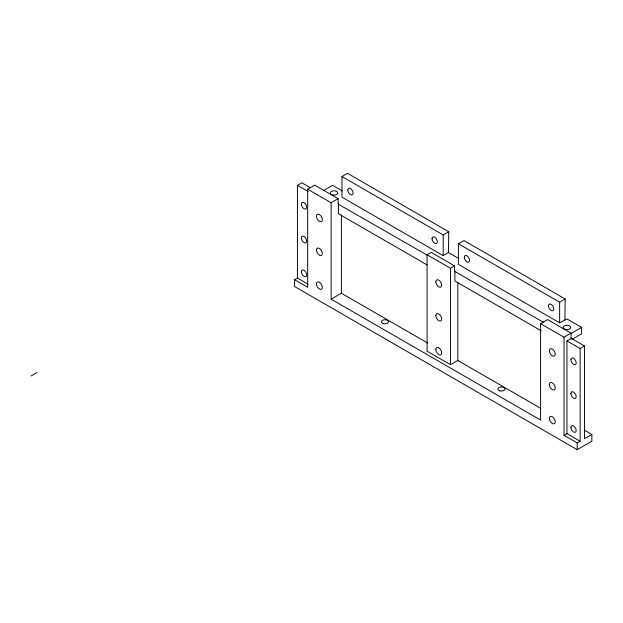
<?xml version="1.0" encoding="UTF-8"?>
<svg xmlns="http://www.w3.org/2000/svg" width="623" height="623" viewBox="0 0 623 623"><rect width="100%" height="100%" fill="white"/><g stroke="black" fill="none" stroke-linecap="round" stroke-linejoin="round"><path stroke-width="0.93" d="M448.451 252.556L448.747 231.756L347.533 173.319L341.965 176.535L341.965 197.164L443.179 255.601L448.451 252.556L458.878 258.576M564.897 319.786L565.193 298.985L463.979 240.548L458.411 243.764L458.411 264.393L559.625 322.831L566.953 318.945L581.594 327.394L581.594 333.827L571.828 339.465M308.151 284.197L297.436 278.014L297.436 185.327L301.836 182.788L310.199 187.624M584.413 430.166L591.85 434.457L591.85 441.224L577.202 449.681L294.508 286.471L294.508 279.704L307.692 287.312L307.692 189.221L314.724 185.156L338.157 198.69L338.157 204.103L427.269 255.212M323.532 190.56L332.589 185.327L342.354 190.965M31.15 375.942L37.006 372.554M307.692 189.221L331.125 202.748L338.157 198.69M294.508 279.704L297.436 278.014M331.125 202.748L331.125 299.157L341.381 293.238L427.69 343.063M341.965 176.535L443.179 234.964L448.747 231.756M540.78 408.361L457.827 360.468L450.507 364.689L427.067 351.162L427.067 254.752L431.171 252.385L454.603 265.92L454.603 271.332L543.715 322.441M427.067 254.752L450.507 268.287L454.603 265.92M458.411 243.764L559.625 302.194L565.193 298.985M331.125 299.157L540.585 420.081L540.585 323.68L547.617 319.615L571.05 333.149L571.05 338.562L566.953 340.929L566.953 433.616L580.13 441.224L580.13 348.537L566.953 340.929M540.585 323.68L564.017 337.207L571.05 333.149M571.018 333.507L581.594 327.394M580.13 348.537L584.53 345.999L584.53 438.685L591.85 434.457M564.017 337.207L564.017 435.306L566.953 433.616M564.017 435.306L577.202 442.914L580.13 441.224M571.135 338.273L584.53 345.999M297.436 185.327L308.151 191.51M427.269 265.024L338.453 213.744L338.453 203.931M541.208 330.797L454.899 280.973L454.899 271.161M577.202 442.914L577.202 449.681M559.625 302.194L559.625 322.831M457.827 282.18L457.827 360.468M450.507 268.287L450.507 364.689M443.179 234.964L443.179 255.601M341.381 214.951L341.381 293.238M347.829 190.062A3.73 2.149 60 0 0 351.777 194.983A3.73 2.149 60 0 0 351.777 189.711A3.73 2.149 60 0 0 347.829 190.062M432.05 238.687A3.73 2.149 60 0 0 435.999 243.609A3.73 2.149 60 0 0 435.999 238.336A3.73 2.149 60 0 0 432.05 238.687M464.275 257.291A3.73 2.149 60 0 0 468.223 262.213A3.73 2.149 60 0 0 468.223 256.941A3.73 2.149 60 0 0 464.275 257.291M548.497 305.916A3.73 2.149 60 0 0 552.445 310.838A3.73 2.149 60 0 0 552.445 305.566A3.73 2.149 60 0 0 548.497 305.916M565.084 329.263A3.73 2.149 0 0 0 570.676 327.394A3.73 2.149 0 0 0 565.084 325.533A3.73 2.149 0 0 0 565.084 329.263M331.42 194.462A3.73 2.149 0 0 0 337.658 193.496A3.73 2.149 0 0 0 333.095 190.856A3.73 2.149 0 0 0 331.42 194.462M570.902 359.79A3.73 2.149 60 0 0 574.858 364.704A3.73 2.149 60 0 0 574.858 359.432A3.73 2.149 60 0 0 570.902 359.79M570.902 393.611A3.73 2.149 60 0 0 574.858 398.533A3.73 2.149 60 0 0 574.858 393.261A3.73 2.149 60 0 0 570.902 393.611M570.902 427.44A3.73 2.149 60 0 0 574.858 432.362A3.73 2.149 60 0 0 574.858 427.09A3.73 2.149 60 0 0 570.902 427.44M549.369 418.391A4.143 2.391 60 0 0 553.769 423.858A4.143 2.391 60 0 0 553.769 418.002A4.143 2.391 60 0 0 549.369 418.391M549.369 384.562A4.143 2.391 60 0 0 553.769 390.029A4.143 2.391 60 0 0 553.769 384.173A4.143 2.391 60 0 0 549.369 384.562M549.369 350.741A4.143 2.391 60 0 0 553.769 356.208A4.143 2.391 60 0 0 553.769 350.344A4.143 2.391 60 0 0 549.369 350.741M435.859 349.472A4.143 2.391 60 0 0 440.251 354.939A4.143 2.391 60 0 0 440.251 349.075A4.143 2.391 60 0 0 435.859 349.472M435.859 315.643A4.143 2.391 60 0 0 440.251 321.11A4.143 2.391 60 0 0 440.251 315.254A4.143 2.391 60 0 0 435.859 315.643M435.859 281.814A4.143 2.391 60 0 0 440.251 287.281A4.143 2.391 60 0 0 440.251 281.425A4.143 2.391 60 0 0 435.859 281.814M316.476 283.932A4.143 2.391 60 0 0 320.876 289.399A4.143 2.391 60 0 0 320.876 283.543A4.143 2.391 60 0 0 316.476 283.932M316.476 250.103A4.143 2.391 60 0 0 320.876 255.57A4.143 2.391 60 0 0 320.876 249.714A4.143 2.391 60 0 0 316.476 250.103M316.476 216.282A4.143 2.391 60 0 0 320.876 221.749A4.143 2.391 60 0 0 320.876 215.885A4.143 2.391 60 0 0 316.476 216.282M301.392 271.838A3.73 2.149 60 0 0 305.348 276.76A3.73 2.149 60 0 0 305.348 271.488A3.73 2.149 60 0 0 301.392 271.838M301.392 238.009A3.73 2.149 60 0 0 305.348 242.931A3.73 2.149 60 0 0 305.348 237.659A3.73 2.149 60 0 0 301.392 238.009M301.392 204.188A3.73 2.149 60 0 0 305.348 209.102A3.73 2.149 60 0 0 305.348 203.83A3.73 2.149 60 0 0 301.392 204.188M499.638 390.769A3.52 2.033 0 0 0 504.926 389.009A3.52 2.033 0 0 0 499.638 387.241A3.52 2.033 0 0 0 499.638 390.769M383.2 323.539A3.52 2.033 0 0 0 388.479 321.772A3.52 2.033 0 0 0 383.2 320.012A3.52 2.033 0 0 0 383.2 323.539"/></g></svg>
